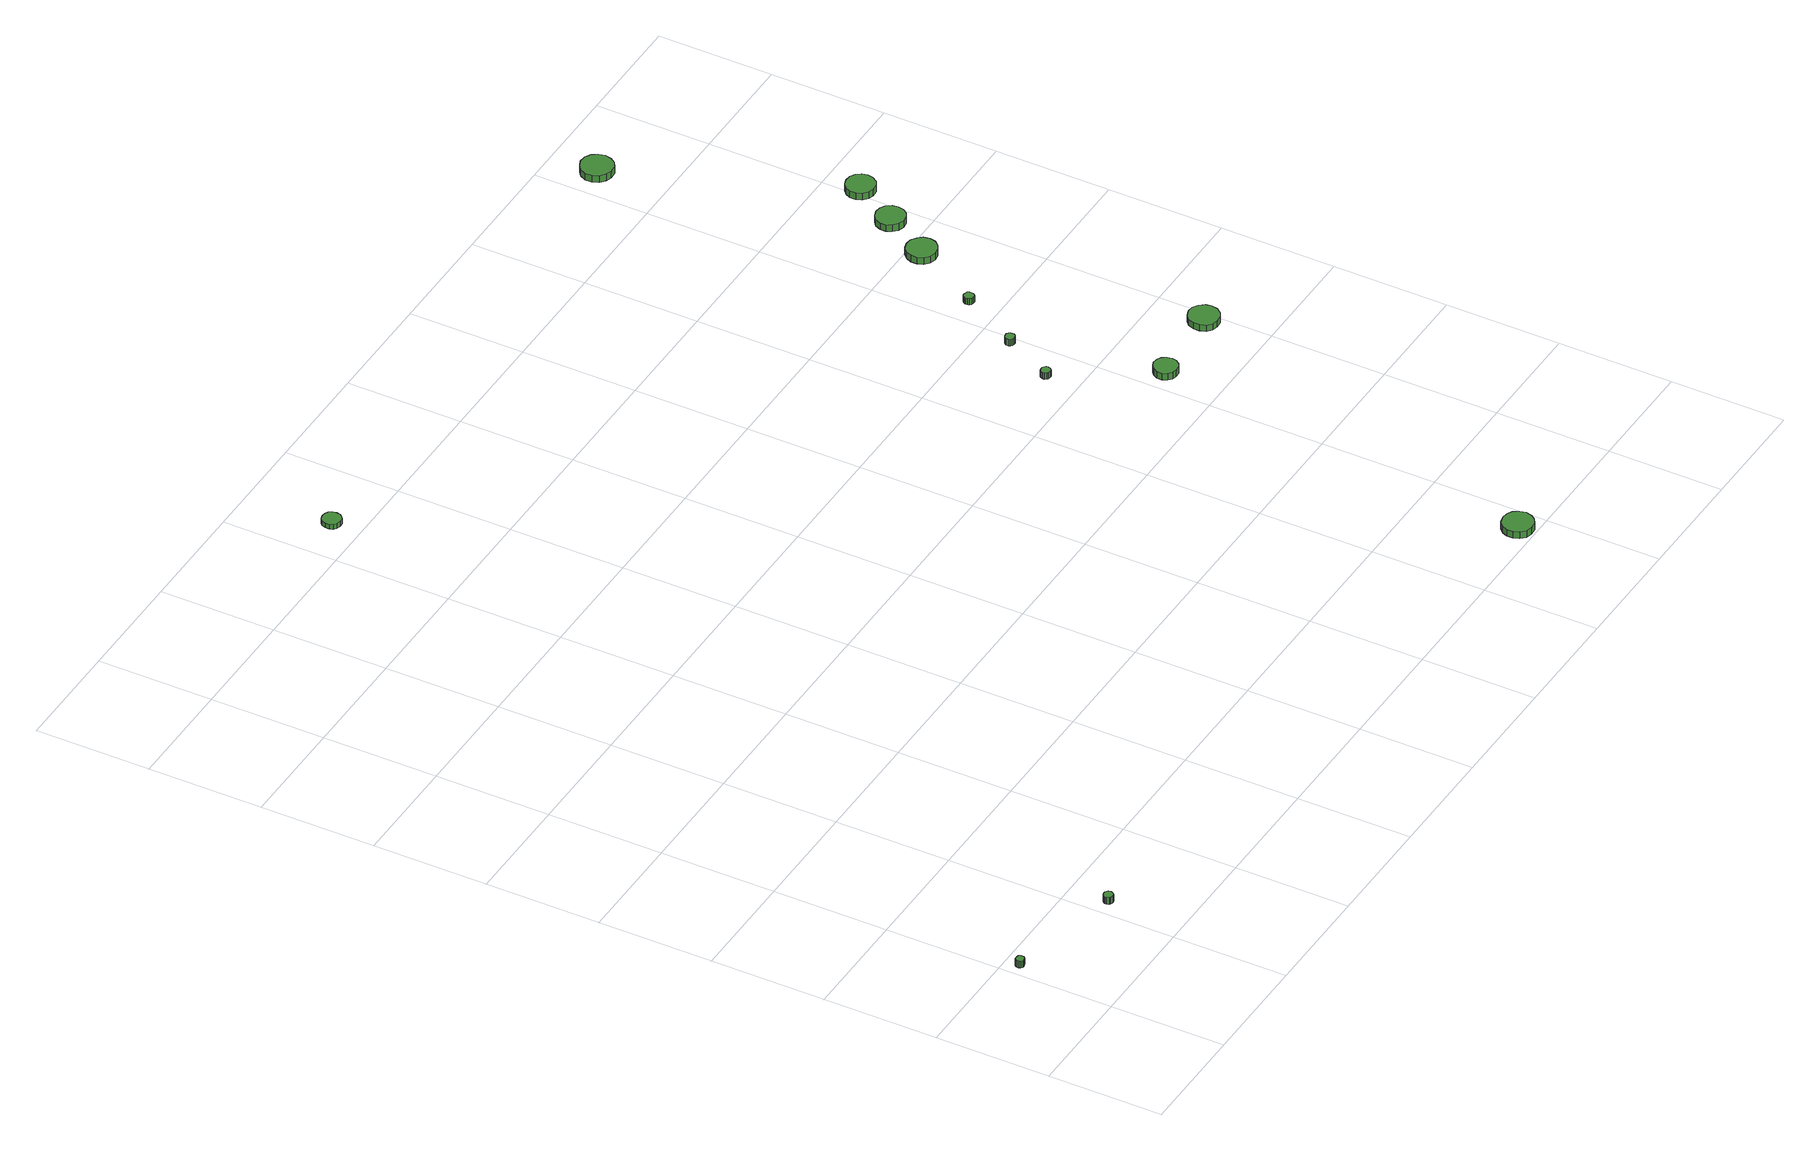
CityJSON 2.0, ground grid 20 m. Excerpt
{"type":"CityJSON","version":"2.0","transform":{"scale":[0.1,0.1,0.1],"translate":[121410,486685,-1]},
"CityObjects":{
"tree1":{"type":"SolitaryVegetationObject","attributes":{"function":"something"},"geometry":[{"type":"MultiSurface","lod":"1","boundaries":[[[0,1,2,3,4,5,6,7,8,9,10,11,12,13,14]],[[15,16,17,18,19,20,21,22,23,24,25,26,27,28,29]],[[0,29,28,1]],[[1,28,27,2]],[[2,27,26,3]],[[3,26,25,4]],[[4,25,24,5]],[[5,24,23,6]],[[6,23,22,7]],[[7,22,21,8]],[[8,21,20,9]],[[9,20,19,10]],[[10,19,18,11]],[[11,18,17,12]],[[12,17,16,13]],[[13,16,15,14]],[[14,15,29,0]]]}]},
"tree2":{"type":"SolitaryVegetationObject","attributes":{"function":"something"},"geometry":[{"type":"MultiSurface","lod":"1","boundaries":[[[30,31,32,33,34,35,36,37,38,39,40,41,42,43,44]],[[45,46,47,48,49,50,51,52,53,54,55,56,57,58,59]],[[30,59,58,31]],[[31,58,57,32]],[[32,57,56,33]],[[33,56,55,34]],[[34,55,54,35]],[[35,54,53,36]],[[36,53,52,37]],[[37,52,51,38]],[[38,51,50,39]],[[39,50,49,40]],[[40,49,48,41]],[[41,48,47,42]],[[42,47,46,43]],[[43,46,45,44]],[[44,45,59,30]]]}]},
"tree3":{"type":"SolitaryVegetationObject","attributes":{"function":"something"},"geometry":[{"type":"MultiSurface","lod":"1","boundaries":[[[60,61,62,63,64,65,66,67,68,69,70,71,72,73,74]],[[75,76,77,78,79,80,81,82,83,84,85,86,87,88,89]],[[60,89,88,61]],[[61,88,87,62]],[[62,87,86,63]],[[63,86,85,64]],[[64,85,84,65]],[[65,84,83,66]],[[66,83,82,67]],[[67,82,81,68]],[[68,81,80,69]],[[69,80,79,70]],[[70,79,78,71]],[[71,78,77,72]],[[72,77,76,73]],[[73,76,75,74]],[[74,75,89,60]]]}]},
"tree4":{"type":"SolitaryVegetationObject","attributes":{"function":"something"},"geometry":[{"type":"MultiSurface","lod":"1","boundaries":[[[90,91,92,93,94,95,96,97,98,99,100,101,102,103,104]],[[105,106,107,108,109,110,111,112,113,114,115,116,117,118,119]],[[90,119,118,91]],[[91,118,117,92]],[[92,117,116,93]],[[93,116,115,94]],[[94,115,114,95]],[[95,114,113,96]],[[96,113,112,97]],[[97,112,111,98]],[[98,111,110,99]],[[99,110,109,100]],[[100,109,108,101]],[[101,108,107,102]],[[102,107,106,103]],[[103,106,105,104]],[[104,105,119,90]]]}]},
"tree5":{"type":"SolitaryVegetationObject","attributes":{"function":"something"},"geometry":[{"type":"MultiSurface","lod":"1","boundaries":[[[120,121,122,123,124,125,126,127,128,129,130,131,132,133,134]],[[135,136,137,138,139,140,141,142,143,144,145,146,147,148,149]],[[120,149,148,121]],[[121,148,147,122]],[[122,147,146,123]],[[123,146,145,124]],[[124,145,144,125]],[[125,144,143,126]],[[126,143,142,127]],[[127,142,141,128]],[[128,141,140,129]],[[129,140,139,130]],[[130,139,138,131]],[[131,138,137,132]],[[132,137,136,133]],[[133,136,135,134]],[[134,135,149,120]]]}]},
"tree6":{"type":"SolitaryVegetationObject","attributes":{"function":"something"},"geometry":[{"type":"MultiSurface","lod":"1","boundaries":[[[150,151,152,153,154,155,156,157,158,159,160,161,162,163,164]],[[165,166,167,168,169,170,171,172,173,174,175,176,177,178,179]],[[150,179,178,151]],[[151,178,177,152]],[[152,177,176,153]],[[153,176,175,154]],[[154,175,174,155]],[[155,174,173,156]],[[156,173,172,157]],[[157,172,171,158]],[[158,171,170,159]],[[159,170,169,160]],[[160,169,168,161]],[[161,168,167,162]],[[162,167,166,163]],[[163,166,165,164]],[[164,165,179,150]]]}]},
"tree7":{"type":"SolitaryVegetationObject","attributes":{"function":"something"},"geometry":[{"type":"MultiSurface","lod":"1","boundaries":[[[180,181,182,183,184,185,186,187,188,189,190,191,192,193,194]],[[195,196,197,198,199,200,201,202,203,204,205,206,207,208,209]],[[180,209,208,181]],[[181,208,207,182]],[[182,207,206,183]],[[183,206,205,184]],[[184,205,204,185]],[[185,204,203,186]],[[186,203,202,187]],[[187,202,201,188]],[[188,201,200,189]],[[189,200,199,190]],[[190,199,198,191]],[[191,198,197,192]],[[192,197,196,193]],[[193,196,195,194]],[[194,195,209,180]]]}]},
"tree8":{"type":"SolitaryVegetationObject","attributes":{"function":"something"},"geometry":[{"type":"MultiSurface","lod":"1","boundaries":[[[210,211,212,213,214,215,216,217,218,219,220,221,222,223,224]],[[225,226,227,228,229,230,231,232,233,234,235,236,237,238,239]],[[210,239,238,211]],[[211,238,237,212]],[[212,237,236,213]],[[213,236,235,214]],[[214,235,234,215]],[[215,234,233,216]],[[216,233,232,217]],[[217,232,231,218]],[[218,231,230,219]],[[219,230,229,220]],[[220,229,228,221]],[[221,228,227,222]],[[222,227,226,223]],[[223,226,225,224]],[[224,225,239,210]]]}]},
"tree9":{"type":"SolitaryVegetationObject","attributes":{"function":"something"},"geometry":[{"type":"MultiSurface","lod":"1","boundaries":[[[240,241,242,243,244,245,246,247,248,249,250,251,252,253,254]],[[255,256,257,258,259,260,261,262,263,264,265,266,267,268,269]],[[240,269,268,241]],[[241,268,267,242]],[[242,267,266,243]],[[243,266,265,244]],[[244,265,264,245]],[[245,264,263,246]],[[246,263,262,247]],[[247,262,261,248]],[[248,261,260,249]],[[249,260,259,250]],[[250,259,258,251]],[[251,258,257,252]],[[252,257,256,253]],[[253,256,255,254]],[[254,255,269,240]]]}]},
"tree10":{"type":"SolitaryVegetationObject","attributes":{"function":"something"},"geometry":[{"type":"MultiSurface","lod":"1","boundaries":[[[270,271,272,273,274,275,276,277,278,279,280,281,282,283,284]],[[285,286,287,288,289,290,291,292,293,294,295,296,297,298,299]],[[270,299,298,271]],[[271,298,297,272]],[[272,297,296,273]],[[273,296,295,274]],[[274,295,294,275]],[[275,294,293,276]],[[276,293,292,277]],[[277,292,291,278]],[[278,291,290,279]],[[279,290,289,280]],[[280,289,288,281]],[[281,288,287,282]],[[282,287,286,283]],[[283,286,285,284]],[[284,285,299,270]]]}]},
"tree11":{"type":"SolitaryVegetationObject","attributes":{"function":"something"},"geometry":[{"type":"MultiSurface","lod":"1","boundaries":[[[300,301,302,303,304,305,306,307,308,309,310,311,312,313,314]],[[315,316,317,318,319,320,321,322,323,324,325,326,327,328,329]],[[300,329,328,301]],[[301,328,327,302]],[[302,327,326,303]],[[303,326,325,304]],[[304,325,324,305]],[[305,324,323,306]],[[306,323,322,307]],[[307,322,321,308]],[[308,321,320,309]],[[309,320,319,310]],[[310,319,318,311]],[[311,318,317,312]],[[312,317,316,313]],[[313,316,315,314]],[[314,315,329,300]]]}]},
"tree12":{"type":"SolitaryVegetationObject","attributes":{"function":"something"},"geometry":[{"type":"MultiSurface","lod":"1","boundaries":[[[330,331,332,333,334,335,336,337,338,339,340,341,342,343,344]],[[345,346,347,348,349,350,351,352,353,354,355,356,357,358,359]],[[330,359,358,331]],[[331,358,357,332]],[[332,357,356,333]],[[333,356,355,334]],[[334,355,354,335]],[[335,354,353,336]],[[336,353,352,337]],[[337,352,351,338]],[[338,351,350,339]],[[339,350,349,340]],[[340,349,348,341]],[[341,348,347,342]],[[342,347,346,343]],[[343,346,345,344]],[[344,345,359,330]]]}]},
"tree13":{"type":"SolitaryVegetationObject","attributes":{"function":"something"},"geometry":[{"type":"MultiSurface","lod":"1","boundaries":[[[360,361,362,363,364,365,366,367,368,369,370,371,372,373,374]],[[375,376,377,378,379,380,381,382,383,384,385,386,387,388,389]],[[360,389,388,361]],[[361,388,387,362]],[[362,387,386,363]],[[363,386,385,364]],[[364,385,384,365]],[[365,384,383,366]],[[366,383,382,367]],[[367,382,381,368]],[[368,381,380,369]],[[369,380,379,370]],[[370,379,378,371]],[[371,378,377,372]],[[372,377,376,373]],[[373,376,375,374]],[[374,375,389,360]]]}]}
},
"vertices":[
[19,168,31],[19,171,31],[17,174,31],[14,175,31],[11,175,31],[9,175,31],[6,173,31],[5,170,31],[5,167,31],[6,164,31],[9,162,31],[11,161,31],[14,162,31],[17,163,31],[19,166,31],[19,166,18],[17,163,18],[14,162,18],[11,161,18],[9,162,18],[6,164,18],[5,167,18],[5,170,18],[6,173,18],[9,175,18],[11,175,18],[14,175,18],[17,174,18],[19,171,18],[19,168,18],
[235,130,25],[234,134,25],[232,136,25],[229,138,25],[226,138,25],[222,137,25],[220,135,25],[218,132,25],[218,129,25],[220,125,25],[222,123,25],[226,122,25],[229,122,25],[232,124,25],[234,127,25],[234,127,12],[232,124,12],[229,122,12],[226,122,12],[222,123,12],[220,125,12],[218,129,12],[218,132,12],[220,135,12],[222,137,12],[226,138,12],[229,138,12],[232,136,12],[234,134,12],[235,130,12],
[497,1652,16],[496,1658,16],[492,1664,16],[486,1667,16],[480,1668,16],[473,1666,16],[468,1661,16],[466,1655,16],[466,1648,16],[468,1642,16],[473,1638,16],[480,1636,16],[486,1636,16],[492,1640,16],[496,1645,16],[496,1645,7],[492,1640,7],[486,1636,7],[480,1636,7],[473,1638,7],[468,1642,7],[466,1648,7],[466,1655,7],[468,1661,7],[473,1666,7],[480,1668,7],[486,1667,7],[492,1664,7],[496,1658,7],[497,1652,7],
[1387,29,22],[1384,40,22],[1378,49,22],[1369,54,22],[1358,55,22],[1347,52,22],[1339,44,22],[1335,35,22],[1335,24,22],[1339,14,22],[1347,6,22],[1358,3,22],[1369,4,22],[1378,10,22],[1384,18,22],[1384,18,9],[1378,10,9],[1369,4,9],[1358,3,9],[1347,6,9],[1339,14,9],[1335,24,9],[1335,35,9],[1339,44,9],[1347,52,9],[1358,55,9],[1369,54,9],[1378,49,9],[1384,40,9],[1387,29,9],
[1348,857,22],[1347,860,22],[1345,863,22],[1342,865,22],[1339,865,22],[1335,864,22],[1333,862,22],[1331,859,22],[1331,855,22],[1333,852,22],[1335,850,22],[1339,849,22],[1342,849,22],[1345,851,22],[1347,854,22],[1347,854,10],[1345,851,10],[1342,849,10],[1339,849,10],[1335,850,10],[1333,852,10],[1331,855,10],[1331,859,10],[1333,862,10],[1335,864,10],[1339,865,10],[1342,865,10],[1345,863,10],[1347,860,10],[1348,857,10],
[1457,697,25],[1455,706,25],[1450,713,25],[1443,717,25],[1434,718,25],[1426,715,25],[1420,710,25],[1416,702,25],[1416,693,25],[1420,685,25],[1426,679,25],[1434,677,25],[1443,678,25],[1450,682,25],[1455,689,25],[1455,689,12],[1450,682,12],[1443,678,12],[1434,677,12],[1426,679,12],[1420,685,12],[1416,693,12],[1416,702,12],[1420,710,12],[1426,715,12],[1434,718,12],[1443,717,12],[1450,713,12],[1455,706,12],[1457,697,12],
[1397,948,20],[1397,951,20],[1395,954,20],[1392,956,20],[1388,956,20],[1385,955,20],[1383,953,20],[1381,950,20],[1381,946,20],[1383,943,20],[1385,941,20],[1388,940,20],[1392,940,20],[1395,942,20],[1397,945,20],[1397,945,7],[1395,942,7],[1392,940,7],[1388,940,7],[1385,941,7],[1383,943,7],[1381,946,7],[1381,950,7],[1383,953,7],[1385,955,7],[1388,956,7],[1392,956,7],[1395,954,7],[1397,951,7],[1397,948,7],
[1457,1054,19],[1457,1058,19],[1455,1061,19],[1452,1062,19],[1448,1063,19],[1445,1062,19],[1442,1059,19],[1441,1056,19],[1441,1053,19],[1442,1050,19],[1445,1047,19],[1448,1046,19],[1452,1046,19],[1455,1048,19],[1457,1051,19],[1457,1051,7],[1455,1048,7],[1452,1046,7],[1448,1046,7],[1445,1047,7],[1442,1050,7],[1441,1053,7],[1441,1056,7],[1442,1059,7],[1445,1062,7],[1448,1063,7],[1452,1062,7],[1455,1061,7],[1457,1058,7],[1457,1054,7],
[1609,711,19],[1607,721,19],[1600,730,19],[1591,736,19],[1580,737,19],[1570,733,19],[1562,726,19],[1558,716,19],[1558,705,19],[1562,695,19],[1570,688,19],[1580,685,19],[1591,686,19],[1600,691,19],[1607,700,19],[1607,700,7],[1600,691,7],[1591,686,7],[1580,685,7],[1570,688,7],[1562,695,7],[1558,705,7],[1558,716,7],[1562,726,7],[1570,733,7],[1580,737,7],[1591,736,7],[1600,730,7],[1607,721,7],[1609,711,7],
[1544,1176,20],[1542,1187,20],[1535,1195,20],[1526,1201,20],[1515,1202,20],[1505,1199,20],[1497,1191,20],[1493,1182,20],[1493,1171,20],[1497,1161,20],[1505,1154,20],[1515,1151,20],[1526,1152,20],[1535,1157,20],[1542,1166,20],[1542,1166,7],[1535,1157,7],[1526,1152,7],[1515,1151,7],[1505,1154,7],[1497,1161,7],[1493,1171,7],[1493,1182,7],[1497,1191,7],[1505,1199,7],[1515,1202,7],[1526,1201,7],[1535,1195,7],[1542,1187,7],[1544,1176,7],
[1587,1256,23],[1585,1266,23],[1579,1275,23],[1570,1280,23],[1560,1281,23],[1550,1278,23],[1542,1271,23],[1538,1261,23],[1538,1251,23],[1542,1242,23],[1550,1235,23],[1560,1232,23],[1570,1233,23],[1579,1238,23],[1585,1246,23],[1585,1246,10],[1579,1238,10],[1570,1233,10],[1560,1232,10],[1550,1235,10],[1542,1242,10],[1538,1251,10],[1538,1261,10],[1542,1271,10],[1550,1278,10],[1560,1281,10],[1570,1280,10],[1579,1275,10],[1585,1266,10],[1587,1256,10],
[1482,1719,21],[1479,1730,21],[1473,1739,21],[1463,1745,21],[1451,1746,21],[1441,1742,21],[1432,1735,21],[1427,1724,21],[1427,1713,21],[1432,1702,21],[1441,1695,21],[1451,1691,21],[1463,1692,21],[1473,1698,21],[1479,1707,21],[1479,1707,8],[1473,1698,8],[1463,1692,8],[1451,1691,8],[1441,1695,8],[1432,1702,8],[1427,1713,8],[1427,1724,8],[1432,1735,8],[1441,1742,8],[1451,1746,8],[1463,1745,8],[1473,1739,8],[1479,1730,8],[1482,1719,8],
[1632,1335,25],[1630,1345,25],[1624,1353,25],[1615,1358,25],[1604,1359,25],[1595,1356,25],[1587,1349,25],[1583,1340,25],[1583,1330,25],[1587,1320,25],[1595,1313,25],[1604,1310,25],[1615,1311,25],[1624,1316,25],[1630,1325,25],[1630,1325,12],[1624,1316,12],[1615,1311,12],[1604,1310,12],[1595,1313,12],[1587,1320,12],[1583,1330,12],[1583,1340,12],[1587,1349,12],[1595,1356,12],[1604,1359,12],[1615,1358,12],[1624,1353,12],[1630,1345,12],[1632,1335,12]
]}
